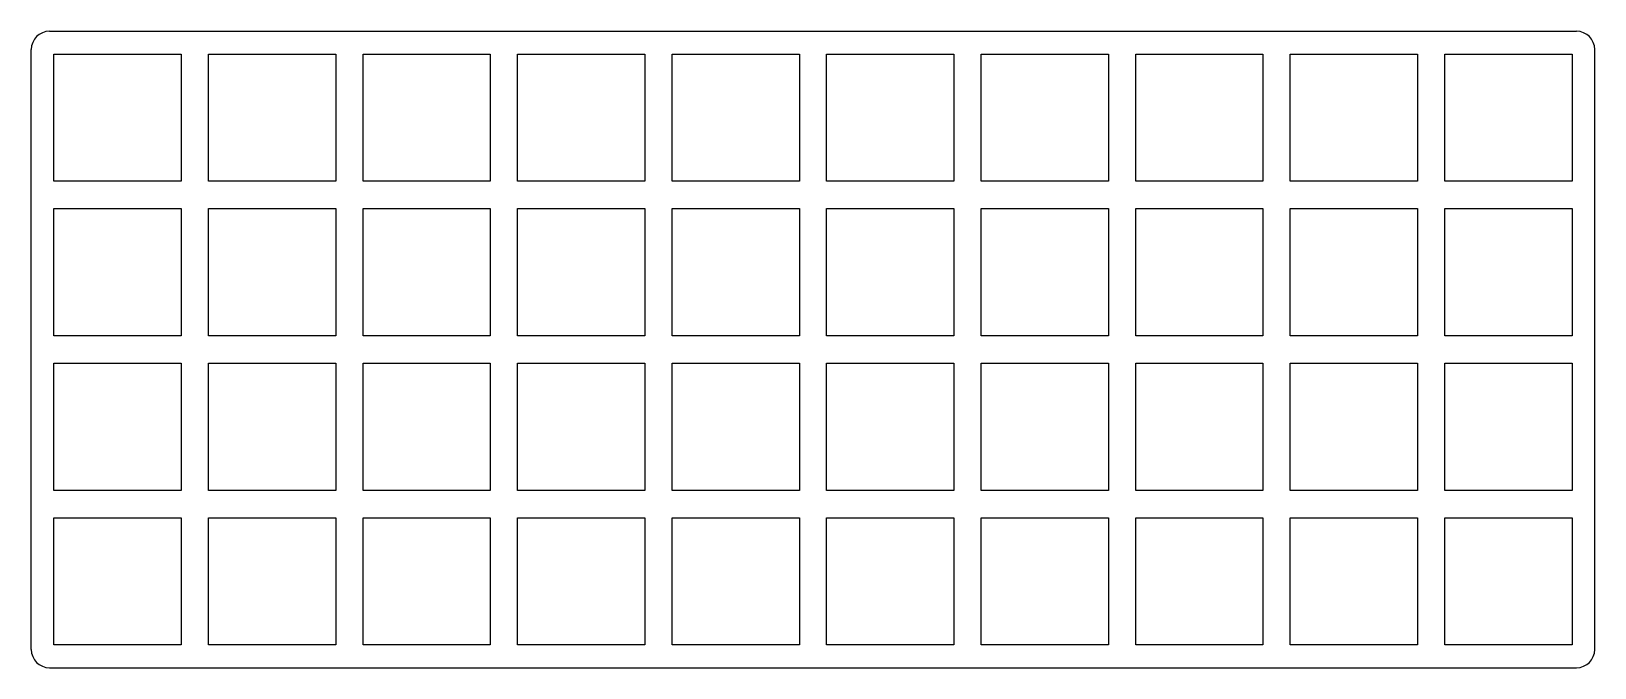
# Model space of a CAD drawing. Header units: millimetres. Extents: x 0 to 172, y 0 to 70.
import ezdxf

# ---------------------------------------------------------------- set-up
doc = ezdxf.new("R2010")
doc.units = ezdxf.units.MM

msp = doc.modelspace()

# ---------------------------------------------------------------- linework, layer by layer
for p, q in [((2, 70), (170, 70)), ((0, 2), (0, 68)), ((2.5, 53.5), (2.5, 67.5)), ((2.5, 67.5), (16.5, 67.5)), ((16.5, 67.5), (16.5, 53.5)), ((19.5, 53.5), (19.5, 67.5)), ((19.5, 67.5), (33.5, 67.5)), ((33.5, 67.5), (33.5, 53.5)), ((36.5, 53.5), (36.5, 67.5)), ((36.5, 67.5), (50.5, 67.5)), ((50.5, 67.5), (50.5, 53.5)), ((53.5, 53.5), (53.5, 67.5)), ((53.5, 67.5), (67.5, 67.5)), ((67.5, 67.5), (67.5, 53.5)), ((70.5, 53.5), (70.5, 67.5)), ((70.5, 67.5), (84.5, 67.5)), ((84.5, 67.5), (84.5, 53.5)), ((87.5, 53.5), (87.5, 67.5)), ((87.5, 67.5), (101.5, 67.5)), ((101.5, 67.5), (101.5, 53.5)), ((104.5, 53.5), (104.5, 67.5)), ((104.5, 67.5), (118.5, 67.5)), ((118.5, 67.5), (118.5, 53.5)), ((121.5, 53.5), (121.5, 67.5)), ((121.5, 67.5), (135.5, 67.5)), ((135.5, 67.5), (135.5, 53.5)), ((138.5, 53.5), (138.5, 67.5)), ((138.5, 67.5), (152.5, 67.5)), ((152.5, 67.5), (152.5, 53.5)), ((155.5, 53.5), (155.5, 67.5)), ((155.5, 67.5), (169.5, 67.5)), ((169.5, 67.5), (169.5, 53.5)), ((172, 2), (172, 68)), ((16.5, 53.5), (2.5, 53.5)), ((33.5, 53.5), (19.5, 53.5)), ((50.5, 53.5), (36.5, 53.5)), ((67.5, 53.5), (53.5, 53.5)), ((84.5, 53.5), (70.5, 53.5)), ((101.5, 53.5), (87.5, 53.5)), ((118.5, 53.5), (104.5, 53.5)), ((135.5, 53.5), (121.5, 53.5)), ((152.5, 53.5), (138.5, 53.5)), ((169.5, 53.5), (155.5, 53.5)), ((2.5, 36.5), (2.5, 50.5)), ((2.5, 50.5), (16.5, 50.5)), ((16.5, 50.5), (16.5, 36.5)), ((19.5, 36.5), (19.5, 50.5)), ((19.5, 50.5), (33.5, 50.5)), ((33.5, 50.5), (33.5, 36.5)), ((36.5, 36.5), (36.5, 50.5)), ((36.5, 50.5), (50.5, 50.5)), ((50.5, 50.5), (50.5, 36.5)), ((53.5, 36.5), (53.5, 50.5)), ((53.5, 50.5), (67.5, 50.5)), ((67.5, 50.5), (67.5, 36.5)), ((70.5, 36.5), (70.5, 50.5)), ((70.5, 50.5), (84.5, 50.5)), ((84.5, 50.5), (84.5, 36.5)), ((87.5, 36.5), (87.5, 50.5)), ((87.5, 50.5), (101.5, 50.5)), ((101.5, 50.5), (101.5, 36.5)), ((104.5, 36.5), (104.5, 50.5)), ((104.5, 50.5), (118.5, 50.5)), ((118.5, 50.5), (118.5, 36.5)), ((121.5, 36.5), (121.5, 50.5)), ((121.5, 50.5), (135.5, 50.5)), ((135.5, 50.5), (135.5, 36.5)), ((138.5, 36.5), (138.5, 50.5)), ((138.5, 50.5), (152.5, 50.5)), ((152.5, 50.5), (152.5, 36.5)), ((155.5, 36.5), (155.5, 50.5)), ((155.5, 50.5), (169.5, 50.5)), ((169.5, 50.5), (169.5, 36.5)), ((16.5, 36.5), (2.5, 36.5)), ((33.5, 36.5), (19.5, 36.5)), ((50.5, 36.5), (36.5, 36.5)), ((67.5, 36.5), (53.5, 36.5)), ((84.5, 36.5), (70.5, 36.5)), ((101.5, 36.5), (87.5, 36.5)), ((118.5, 36.5), (104.5, 36.5)), ((135.5, 36.5), (121.5, 36.5)), ((152.5, 36.5), (138.5, 36.5)), ((169.5, 36.5), (155.5, 36.5)), ((2.5, 19.5), (2.5, 33.5)), ((2.5, 33.5), (16.5, 33.5)), ((16.5, 33.5), (16.5, 19.5)), ((19.5, 19.5), (19.5, 33.5)), ((19.5, 33.5), (33.5, 33.5)), ((33.5, 33.5), (33.5, 19.5)), ((36.5, 19.5), (36.5, 33.5)), ((36.5, 33.5), (50.5, 33.5)), ((50.5, 33.5), (50.5, 19.5)), ((53.5, 19.5), (53.5, 33.5)), ((53.5, 33.5), (67.5, 33.5)), ((67.5, 33.5), (67.5, 19.5)), ((70.5, 19.5), (70.5, 33.5)), ((70.5, 33.5), (84.5, 33.5)), ((84.5, 33.5), (84.5, 19.5)), ((87.5, 19.5), (87.5, 33.5)), ((87.5, 33.5), (101.5, 33.5)), ((101.5, 33.5), (101.5, 19.5)), ((104.5, 19.5), (104.5, 33.5)), ((104.5, 33.5), (118.5, 33.5)), ((118.5, 33.5), (118.5, 19.5)), ((121.5, 19.5), (121.5, 33.5)), ((121.5, 33.5), (135.5, 33.5)), ((135.5, 33.5), (135.5, 19.5)), ((138.5, 19.5), (138.5, 33.5)), ((138.5, 33.5), (152.5, 33.5)), ((152.5, 33.5), (152.5, 19.5)), ((155.5, 19.5), (155.5, 33.5)), ((155.5, 33.5), (169.5, 33.5)), ((169.5, 33.5), (169.5, 19.5)), ((16.5, 19.5), (2.5, 19.5)), ((33.5, 19.5), (19.5, 19.5)), ((50.5, 19.5), (36.5, 19.5)), ((67.5, 19.5), (53.5, 19.5)), ((84.5, 19.5), (70.5, 19.5)), ((101.5, 19.5), (87.5, 19.5)), ((118.5, 19.5), (104.5, 19.5)), ((135.5, 19.5), (121.5, 19.5)), ((152.5, 19.5), (138.5, 19.5)), ((169.5, 19.5), (155.5, 19.5)), ((2.5, 2.5), (2.5, 16.5)), ((2.5, 16.5), (16.5, 16.5)), ((16.5, 16.5), (16.5, 2.5)), ((19.5, 2.5), (19.5, 16.5)), ((19.5, 16.5), (33.5, 16.5)), ((33.5, 16.5), (33.5, 2.5)), ((36.5, 2.5), (36.5, 16.5)), ((36.5, 16.5), (50.5, 16.5)), ((50.5, 16.5), (50.5, 2.5)), ((53.5, 2.5), (53.5, 16.5)), ((53.5, 16.5), (67.5, 16.5)), ((67.5, 16.5), (67.5, 2.5)), ((70.5, 2.5), (70.5, 16.5)), ((70.5, 16.5), (84.5, 16.5)), ((84.5, 16.5), (84.5, 2.5)), ((87.5, 2.5), (87.5, 16.5)), ((87.5, 16.5), (101.5, 16.5)), ((101.5, 16.5), (101.5, 2.5)), ((104.5, 2.5), (104.5, 16.5)), ((104.5, 16.5), (118.5, 16.5)), ((118.5, 16.5), (118.5, 2.5)), ((121.5, 2.5), (121.5, 16.5)), ((121.5, 16.5), (135.5, 16.5)), ((135.5, 16.5), (135.5, 2.5)), ((138.5, 2.5), (138.5, 16.5)), ((138.5, 16.5), (152.5, 16.5)), ((152.5, 16.5), (152.5, 2.5)), ((155.5, 2.5), (155.5, 16.5)), ((155.5, 16.5), (169.5, 16.5)), ((169.5, 16.5), (169.5, 2.5)), ((16.5, 2.5), (2.5, 2.5)), ((33.5, 2.5), (19.5, 2.5)), ((50.5, 2.5), (36.5, 2.5)), ((67.5, 2.5), (53.5, 2.5)), ((84.5, 2.5), (70.5, 2.5)), ((101.5, 2.5), (87.5, 2.5)), ((118.5, 2.5), (104.5, 2.5)), ((135.5, 2.5), (121.5, 2.5)), ((152.5, 2.5), (138.5, 2.5)), ((169.5, 2.5), (155.5, 2.5)), ((2, 0), (170, 0))]:
    msp.add_line(p, q)
for centre, start, end in [((2, 68), 90, 180), ((170, 68), 0, 90), ((2, 2), 180, 270), ((170, 2), -90, 0)]:
    msp.add_arc(centre, 2, start, end)

doc.saveas('drawing.dxf')
